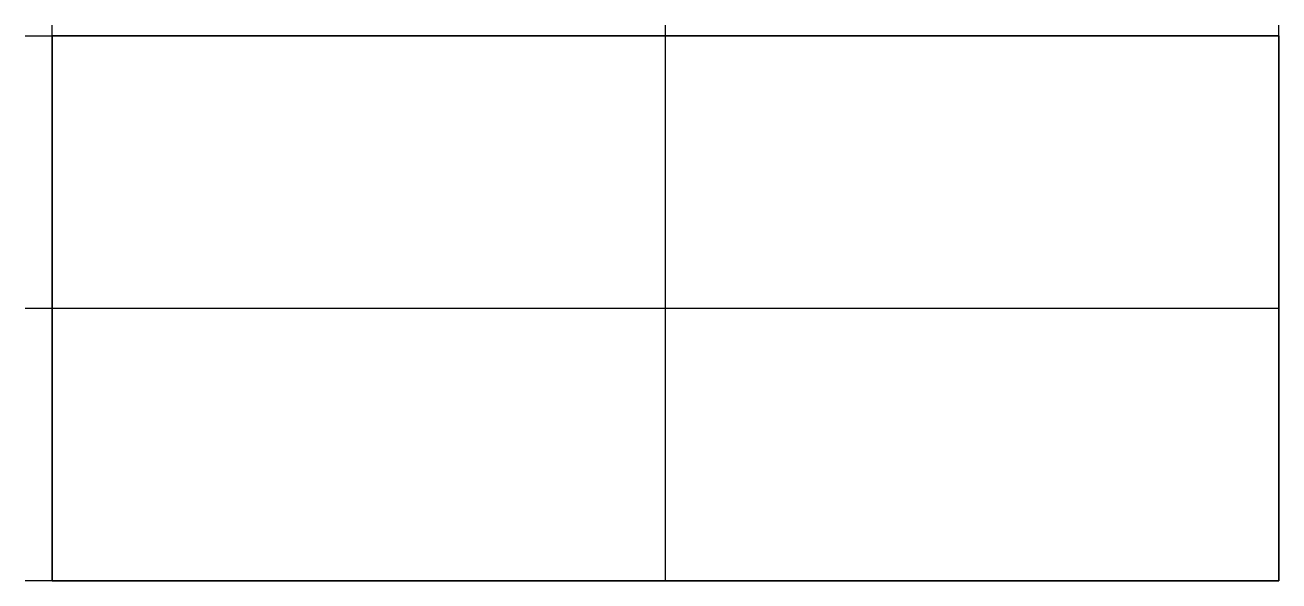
# Model space of a CAD drawing. Extents: x -4 to 180, y -80 to 2.
import ezdxf

# ---------------------------------------------------------------- set-up
doc = ezdxf.new("R2010")
doc.units = 0
doc.layers.get('0').update_dxf_attribs({"linetype": 'CONTINUOUS'})

msp = doc.modelspace()

# ---------------------------------------------------------------- linework, layer by layer
at = {"linetype": 'CONTINUOUS'}
for p, q in [((-3.97, 0), (180, 0)), ((0, -80), (0, 1.57)), ((180, 0), (0, 0)), ((0, 0), (0, -80)), ((0, 0), (180, 0)), ((0, -80), (0, 0)), ((180, 0), (0, 0)), ((0, 0), (0, -80)), ((90, -80), (90, 1.57)), ((180, -80), (180, 1.57)), ((180, -80), (180, 0)), ((180, 0), (180, -80)), ((180, 0), (180, -80)), ((180, 0), (180, -80)), ((180, -80), (180, 0)), ((180, -40), (-3.97, -40)), ((180, -80), (-3.97, -80)), ((0, -80), (180, -80)), ((180, -80), (0, -80)), ((180, -80), (0, -80)), ((0, -80), (180, -80))]:
    msp.add_line(p, q, dxfattribs=at)

doc.saveas('drawing.dxf')
